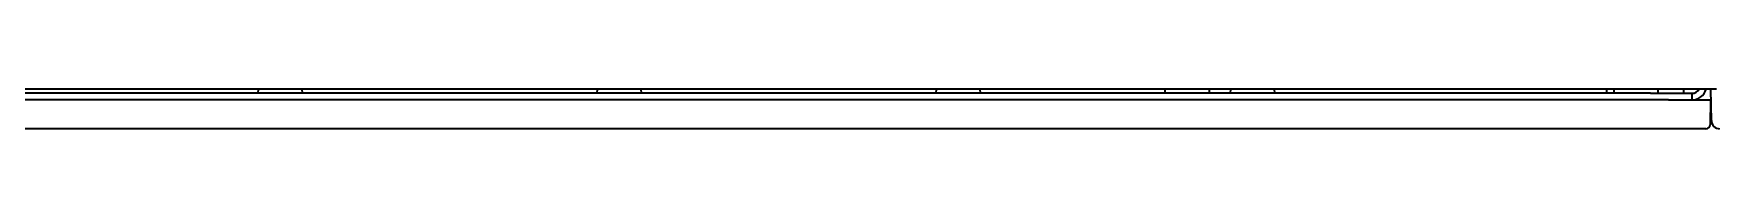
# Model space of a CAD drawing. Extents: x 6769 to 10051, y -94 to 2900.
# Drawn here: x 9629.2 to 9832.7, y 1270.8 to 1275.6 of the extents above; entities that cross this region are included whole.
import ezdxf

# ---------------------------------------------------------------- set-up
doc = ezdxf.new("R2010")
doc.units = 0
doc.header["$LTSCALE"] = 5
doc.layers.add('1', color=7, linetype='CONTINUOUS', true_color=0xffffff)

msp = doc.modelspace()

# ---------------------------------------------------------------- linework, layer by layer
at = {"layer": '1', "color": 7, "linetype": 'Continuous', "lineweight": 35}
for p, q in [((9824.76, 1275.13), (9403.86, 1275.13)), ((9824.76, 1274.33), (9403.86, 1274.33)), ((9832.72, 1275.63), (9407.83, 1275.63)), ((9656.34, 1275.63), (9656.33, 1275.13)), ((9661.7, 1275.13), (9661.69, 1275.63)), ((9697.34, 1275.63), (9697.33, 1275.13)), ((9702.7, 1275.13), (9702.69, 1275.63)), ((9738.34, 1275.63), (9738.33, 1275.13)), ((9743.7, 1275.13), (9743.69, 1275.63)), ((9766.01, 1275.63), (9766.01, 1275.13)), ((9771.41, 1275.13), (9771.41, 1275.63)), ((9773.94, 1275.63), (9773.93, 1275.13)), ((9779.3, 1275.13), (9779.29, 1275.63)), ((9819.44, 1275.63), (9819.43, 1275.13)), ((9820.34, 1275.63), (9820.33, 1275.13)), ((9824.76, 1275.13), (9829.76, 1275.13)), ((9826.94, 1274.33), (9824.76, 1274.33)), ((9825.7, 1275.13), (9825.69, 1275.63)), ((9826.94, 1274.33), (9831.01, 1274.33)), ((9828.76, 1275.63), (9828.76, 1275.13)), ((9829.76, 1275.13), (9829.76, 1274.33)), ((9831.01, 1274.33), (9832.01, 1274.33)), ((9832.01, 1274.33), (9831.96, 1271.32)), ((9832.12, 1271.81), (9832.05, 1275.63)), ((9830.96, 1270.83), (9405.07, 1270.83)), ((9831.46, 1270.83), (9830.96, 1270.83))]:
    msp.add_line(p, q, dxfattribs=at)
for centre, radius, start, end in [((9829.76, 1276.13), 1.8, 270, 343.8718), ((9829.76, 1276.13), 1, 270, 329.999), ((9831.46, 1271.33), 0.5, 270, 359), ((9833.12, 1271.83), 1, 181, 270)]:
    msp.add_arc(centre, radius, start, end, dxfattribs=at)

doc.saveas('drawing.dxf')
